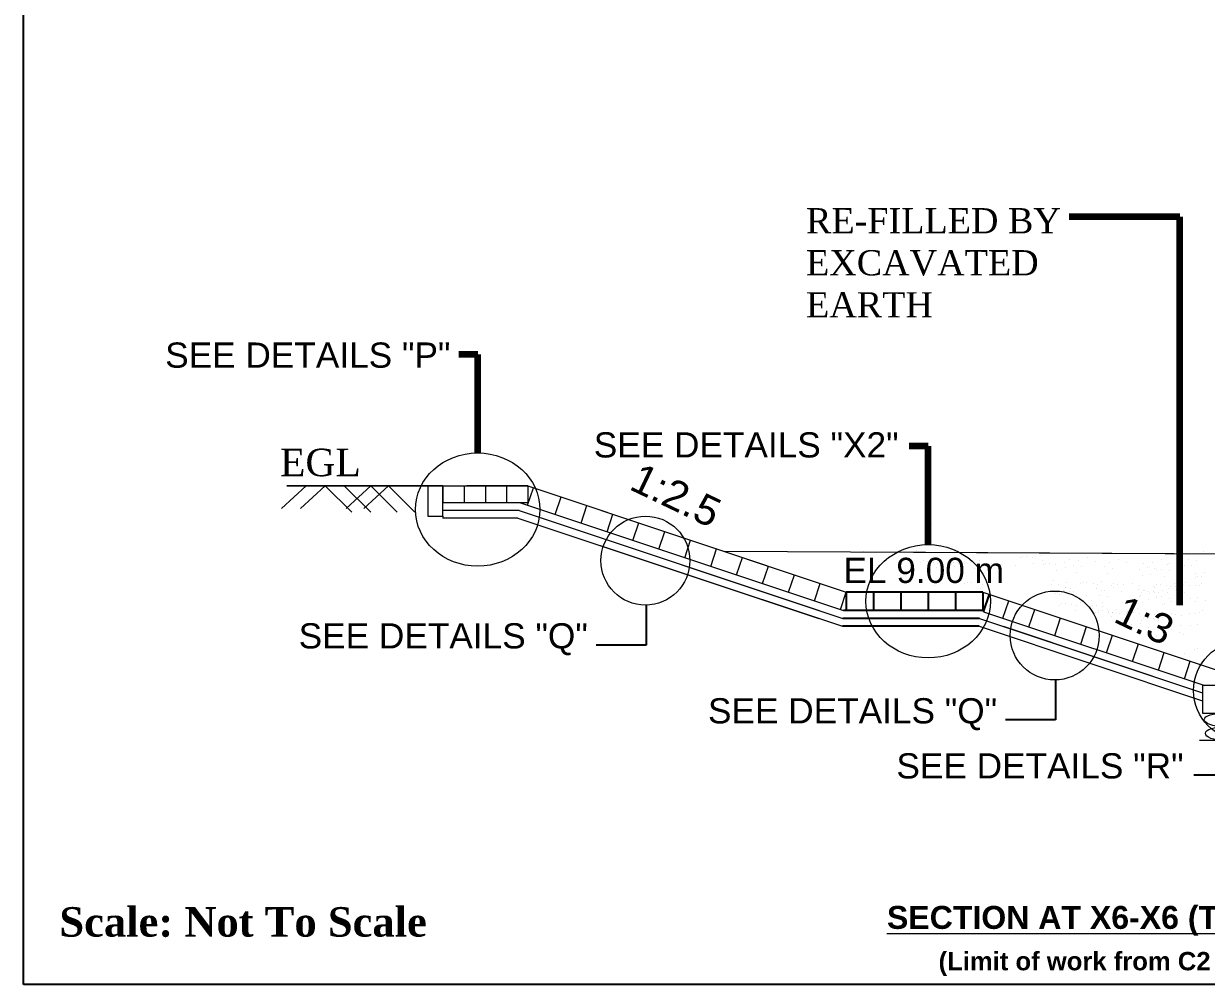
# Model space of a CAD drawing. Header units: inches. Extents: x -8940 to 26362, y -28010 to 990.
# Drawn here: x 4148.8 to 4199.8, y -23376 to -23334.5 of the extents above; entities that cross this region are included whole.
import ezdxf

# ---------------------------------------------------------------- set-up
doc = ezdxf.new("R2010")
doc.units = ezdxf.units.IN
doc.header["$MEASUREMENT"] = 0
doc.layers.add('LINE', color=7, linetype='Continuous')
doc.styles.add('Arial B heading -200', font='arialbd.ttf', dxfattribs={"height": 0.6})
doc.styles.add('Arial-200', font='arial.ttf')
doc.styles.get("Standard").update_dxf_attribs({"font": 'arial.ttf'})
doc.dimstyles.get("Standard").update_dxf_attribs({"dimtxt": 0.18, "dimasz": 0.18, "dimexe": 0.18, "dimexo": 0.0625, "dimgap": 0.09, "dimtad": 0, "dimtih": 1, "dimtoh": 1, "dimdec": 4, "dimzin": 0, "dimdsep": 46, "dimtxsty": 'Standard', "dimcen": 0.09, "dimadec": 0, "dimazin": 0, "dimtfac": 1, "dimtdec": 4, "dimtofl": 0, "dimtmove": 0, "dimatfit": 3, "dimfxl": 1, "dimtolj": 1, "dimtzin": 0, "dimarcsym": 0})

msp = doc.modelspace()

# ---------------------------------------------------------------- linework, layer by layer
at = {"color": 0, "linetype": 'Continuous', "lineweight": 20, "ltscale": 0.5}
for p, q in [((4160.137991, -23354.471437), (4170.540054, -23354.471437)), ((4162.612477, -23354.471437), (4170.540054, -23354.471437)), ((4170.527288, -23355.308529), (4170.77982, -23354.551409)), ((4170.527288, -23355.308529), (4170.77982, -23354.551409)), ((4171.722308, -23355.70712), (4171.97484, -23354.950001)), ((4171.722308, -23355.70712), (4171.97484, -23354.950001)), ((4172.841684, -23356.08048), (4173.094216, -23355.323361)), ((4172.841684, -23356.08048), (4173.094216, -23355.323361)), ((4173.96106, -23356.45384), (4174.213592, -23355.696721)), ((4173.96106, -23356.45384), (4174.213592, -23355.696721)), ((4166.873077, -23355.784628), (4166.873077, -23355.862129)), ((4166.873077, -23355.784628), (4166.873077, -23355.862129)), ((4175.080435, -23356.827201), (4175.332967, -23356.070082)), ((4175.080435, -23356.827201), (4175.332967, -23356.070082)), ((4176.199811, -23357.200561), (4176.452343, -23356.443442)), ((4176.199811, -23357.200561), (4176.452343, -23356.443442)), ((4177.319187, -23357.573921), (4177.571719, -23356.816802)), ((4177.319187, -23357.573921), (4177.571719, -23356.816802)), ((4178.438562, -23357.947282), (4178.691095, -23357.190163)), ((4178.438562, -23357.947282), (4178.691095, -23357.190163)), ((4179.557938, -23358.320642), (4179.81047, -23357.563523)), ((4179.557938, -23358.320642), (4179.81047, -23357.563523)), ((4180.677314, -23358.694002), (4180.929846, -23357.936883)), ((4180.677314, -23358.694002), (4180.929846, -23357.936883)), ((4181.79669, -23359.067363), (4182.049222, -23358.310244)), ((4181.79669, -23359.067363), (4182.049222, -23358.310244)), ((4182.916065, -23359.440723), (4183.168598, -23358.683604)), ((4182.916065, -23359.440723), (4183.168598, -23358.683604)), ((4184.035441, -23359.814083), (4184.287973, -23359.056964)), ((4184.035441, -23359.814083), (4184.287973, -23359.056964)), ((4191.054817, -23360.187444), (4191.307349, -23359.430325)), ((4191.054817, -23360.187444), (4191.307349, -23359.430325)), ((4192.174193, -23360.560804), (4192.426725, -23359.803685)), ((4192.174193, -23360.560804), (4192.426725, -23359.803685)), ((4193.293568, -23360.934164), (4193.546101, -23360.177045)), ((4193.293568, -23360.934164), (4193.546101, -23360.177045)), ((4194.412944, -23361.307525), (4194.665476, -23360.550405)), ((4194.412944, -23361.307525), (4194.665476, -23360.550405)), ((4195.53232, -23361.680885), (4195.784852, -23360.923766)), ((4195.53232, -23361.680885), (4195.784852, -23360.923766)), ((4196.651696, -23362.054245), (4196.904228, -23361.297126)), ((4196.651696, -23362.054245), (4196.904228, -23361.297126)), ((4197.771071, -23362.427606), (4198.023604, -23361.670486)), ((4197.771071, -23362.427606), (4198.023604, -23361.670486)), ((4198.890447, -23362.800966), (4199.142979, -23362.043847)), ((4198.890447, -23362.800966), (4199.142979, -23362.043847))]:
    msp.add_line(p, q, dxfattribs=at)
at = {"color": 0, "linetype": 'Continuous', "lineweight": -3, "ltscale": 0.5}
for p, q in [((4190.187973, -23359.056964), (4184.287973, -23359.056964)), ((4184.287973, -23359.056964), (4184.287973, -23359.856964)), ((4185.467973, -23359.056964), (4185.467973, -23359.856964)), ((4186.647973, -23359.056964), (4186.647973, -23359.856964)), ((4187.827973, -23359.056964), (4187.827973, -23359.856964)), ((4189.007973, -23359.056964), (4189.007973, -23359.856964)), ((4190.187973, -23359.056964), (4190.187973, -23359.856964)), ((4190.219136, -23359.90808), (4190.471479, -23359.151526)), ((4190.047664, -23360.196964), (4184.147664, -23360.196964)), ((4190.187973, -23359.856964), (4184.165886, -23359.856964)), ((4190.029441, -23360.536964), (4184.129441, -23360.536964))]:
    msp.add_line(p, q, dxfattribs=at)
at = {"linetype": 'ByBlock', "lineweight": 20, "ltscale": 0.5}
msp.add_line((4199.542314, -23365.456769), (4203.590119, -23365.456769), dxfattribs=at)
msp.add_lwpolyline([(4199.668355, -23364.283164), (4200.856355, -23364.283164), (4200.856355, -23363.095164), (4199.668355, -23363.095164)], close=True, dxfattribs=at)
msp.add_lwpolyline([(4199.668355, -23364.283164), (4200.856355, -23364.283164), (4200.856355, -23363.095164), (4199.668355, -23363.095164)], close=True, dxfattribs=at)
at = {"layer": 'LINE', "color": 7, "lineweight": 20, "ltscale": 0.5}
for p, q in [((4159.90949, -23355.457314), (4160.967189, -23354.471437)), ((4159.90949, -23355.457314), (4160.967189, -23354.471437)), ((4166.836522, -23354.471437), (4160.137991, -23354.471437)), ((4160.137991, -23354.471437), (4169.867164, -23354.471437)), ((4160.732134, -23355.457314), (4161.789833, -23354.471437)), ((4160.732134, -23355.457314), (4161.789833, -23354.471437)), ((4161.789833, -23354.471437), (4162.93569, -23355.604049)), ((4161.789833, -23354.471437), (4162.93569, -23355.604049)), ((4162.612477, -23354.471437), (4163.758334, -23355.604049)), ((4166.836522, -23354.471437), (4162.612477, -23354.471437)), ((4162.612477, -23354.471437), (4163.758334, -23355.604049)), ((4162.612477, -23354.471437), (4169.867164, -23354.471437)), ((4162.700017, -23355.457314), (4163.757716, -23354.471437)), ((4163.463921, -23355.457314), (4164.52162, -23354.471437)), ((4163.463921, -23355.457314), (4164.52162, -23354.471437)), ((4163.757716, -23354.471437), (4164.903573, -23355.604049)), ((4163.757716, -23354.471437), (4164.903573, -23355.604049)), ((4164.52162, -23354.471437), (4165.667477, -23355.604049)), ((4166.873077, -23354.471437), (4166.873077, -23355.205533)), ((4166.873077, -23354.471437), (4166.873077, -23355.205533)), ((4167.789821, -23354.471437), (4167.789821, -23355.205533)), ((4167.789821, -23354.471437), (4167.789821, -23355.205533)), ((4170.540054, -23354.471437), (4167.913672, -23354.471437)), ((4170.540054, -23354.471437), (4167.913672, -23354.471437)), ((4168.706566, -23354.471437), (4168.706566, -23355.205533)), ((4168.706566, -23354.471437), (4168.706566, -23355.205533)), ((4168.706566, -23354.471437), (4168.706566, -23355.205533)), ((4168.706566, -23354.471437), (4168.706566, -23355.205533)), ((4169.62331, -23354.471437), (4169.62331, -23355.205533)), ((4169.62331, -23354.471437), (4169.62331, -23355.205533)), ((4170.540054, -23354.471437), (4170.540054, -23355.205533)), ((4170.540054, -23354.471437), (4183.168598, -23358.683604)), ((4170.540054, -23354.471437), (4170.540054, -23355.205533)), ((4170.540054, -23354.471437), (4184.287973, -23359.056964)), ((4170.540054, -23355.205533), (4166.873077, -23355.205533)), ((4170.540054, -23355.205533), (4166.873077, -23355.205533)), ((4170.22038, -23355.205533), (4184.165886, -23359.856964)), ((4170.22038, -23355.205533), (4184.165886, -23359.856964)), ((4170.167073, -23355.533831), (4166.873077, -23355.533831)), ((4170.167073, -23355.533831), (4166.873077, -23355.533831)), ((4170.167073, -23355.533831), (4183.128306, -23359.856964)), ((4170.167073, -23355.533831), (4184.147664, -23360.196964)), ((4170.113766, -23355.862129), (4166.873077, -23355.862129)), ((4170.113766, -23355.862129), (4166.873077, -23355.862129)), ((4170.113766, -23355.862129), (4183.110083, -23360.196964)), ((4170.113766, -23355.862129), (4184.129441, -23360.536964)), ((4187.344699, -23357.279456), (4187.344699, -23357.279456)), ((4187.344699, -23357.279456), (4187.344699, -23357.279456)), ((4187.495784, -23357.785223), (4187.495784, -23357.785223)), ((4187.495784, -23357.785223), (4187.495784, -23357.785223)), ((4187.605306, -23357.713787), (4187.605306, -23357.713787)), ((4187.605306, -23357.713787), (4187.605306, -23357.713787)), ((4187.785881, -23357.72091), (4187.785881, -23357.72091)), ((4187.785881, -23357.72091), (4187.785881, -23357.72091)), ((4188.048392, -23357.761591), (4188.048392, -23357.761591)), ((4188.048392, -23357.761591), (4188.048392, -23357.761591)), ((4188.406822, -23357.678792), (4188.406822, -23357.678792)), ((4188.406822, -23357.678792), (4188.406822, -23357.678792)), ((4188.68051, -23357.350959), (4188.68051, -23357.350959)), ((4188.68051, -23357.350959), (4188.68051, -23357.350959)), ((4188.941117, -23357.785291), (4188.941117, -23357.785291)), ((4188.941117, -23357.785291), (4188.941117, -23357.785291)), ((4188.972754, -23357.316695), (4188.972754, -23357.316695)), ((4188.972754, -23357.316695), (4188.972754, -23357.316695)), ((4189.233361, -23357.751027), (4189.233361, -23357.751027)), ((4189.233361, -23357.751027), (4189.233361, -23357.751027)), ((4189.413936, -23357.758149), (4189.413936, -23357.758149)), ((4189.413936, -23357.758149), (4189.413936, -23357.758149)), ((4190.034877, -23357.716032), (4190.034877, -23357.716032)), ((4190.034877, -23357.716032), (4190.034877, -23357.716032)), ((4190.308565, -23357.388198), (4190.308565, -23357.388198)), ((4190.308565, -23357.388198), (4190.308565, -23357.388198)), ((4191.796713, -23357.586562), (4191.796713, -23357.586562)), ((4191.796713, -23357.586562), (4191.796713, -23357.586562)), ((4191.906235, -23357.515127), (4191.906235, -23357.515127)), ((4191.906235, -23357.515127), (4191.906235, -23357.515127)), ((4192.086811, -23357.522249), (4192.086811, -23357.522249)), ((4192.086811, -23357.522249), (4192.086811, -23357.522249)), ((4192.349322, -23357.562931), (4192.349322, -23357.562931)), ((4192.349322, -23357.562931), (4192.349322, -23357.562931)), ((4192.707752, -23357.480132), (4192.707752, -23357.480132)), ((4192.707752, -23357.480132), (4192.707752, -23357.480132)), ((4192.773579, -23357.709885), (4192.773579, -23357.709885)), ((4192.773579, -23357.709885), (4192.773579, -23357.709885)), ((4192.948411, -23357.352949), (4192.948411, -23357.352949)), ((4192.948411, -23357.352949), (4192.948411, -23357.352949)), ((4193.701923, -23357.778107), (4193.701923, -23357.778107)), ((4193.701923, -23357.778107), (4193.701923, -23357.778107)), ((4193.942582, -23357.650925), (4193.942582, -23357.650925)), ((4193.942582, -23357.650925), (4193.942582, -23357.650925)), ((4194.335791, -23357.695589), (4194.335791, -23357.695589)), ((4194.335791, -23357.695589), (4194.335791, -23357.695589)), ((4194.728504, -23357.56442), (4194.728504, -23357.56442)), ((4194.728504, -23357.56442), (4194.728504, -23357.56442)), ((4195.071659, -23357.723244), (4195.071659, -23357.723244)), ((4195.071659, -23357.723244), (4195.071659, -23357.723244)), ((4195.671602, -23357.767092), (4195.671602, -23357.767092)), ((4195.671602, -23357.767092), (4195.671602, -23357.767092)), ((4196.064315, -23357.635924), (4196.064315, -23357.635924)), ((4196.064315, -23357.635924), (4196.064315, -23357.635924)), ((4197.898482, -23357.671675), (4197.898482, -23357.671675)), ((4197.898482, -23357.671675), (4197.898482, -23357.671675)), ((4199.077841, -23357.630958), (4199.077841, -23357.630958)), ((4199.077841, -23357.630958), (4199.077841, -23357.630958)), ((4199.304185, -23357.429076), (4199.304185, -23357.429076)), ((4199.304185, -23357.429076), (4199.304185, -23357.429076)), ((4199.400241, -23357.684518), (4199.400241, -23357.684518)), ((4199.400241, -23357.684518), (4199.400241, -23357.684518)), ((4199.696897, -23357.297908), (4199.696897, -23357.297908)), ((4199.696897, -23357.297908), (4199.696897, -23357.297908)), ((4188.184877, -23357.99688), (4188.184877, -23357.99688)), ((4188.184877, -23357.99688), (4188.184877, -23357.99688)), ((4188.240532, -23357.815879), (4188.240532, -23357.815879)), ((4188.240532, -23357.815879), (4188.240532, -23357.815879)), ((4188.831595, -23357.856726), (4188.831595, -23357.856726)), ((4188.831595, -23357.856726), (4188.831595, -23357.856726)), ((4188.953672, -23357.944297), (4188.953672, -23357.944297)), ((4188.953672, -23357.944297), (4188.953672, -23357.944297)), ((4189.121692, -23357.792413), (4189.121692, -23357.792413)), ((4189.121692, -23357.792413), (4189.121692, -23357.792413)), ((4189.123839, -23357.822462), (4189.123839, -23357.822462)), ((4189.123839, -23357.822462), (4189.123839, -23357.822462)), ((4189.258675, -23358.198554), (4189.258675, -23358.198554)), ((4189.258675, -23358.198554), (4189.258675, -23358.198554)), ((4189.384203, -23357.833094), (4189.384203, -23357.833094)), ((4189.384203, -23357.833094), (4189.384203, -23357.833094)), ((4189.676447, -23357.79883), (4189.676447, -23357.79883)), ((4189.676447, -23357.79883), (4189.676447, -23357.79883)), ((4189.812932, -23358.034119), (4189.812932, -23358.034119)), ((4189.812932, -23358.034119), (4189.812932, -23358.034119)), ((4189.868587, -23357.853118), (4189.868587, -23357.853118)), ((4189.868587, -23357.853118), (4189.868587, -23357.853118)), ((4190.45965, -23357.893965), (4190.45965, -23357.893965)), ((4190.45965, -23357.893965), (4190.45965, -23357.893965)), ((4190.569172, -23357.82253), (4190.569172, -23357.82253)), ((4190.569172, -23357.82253), (4190.569172, -23357.82253)), ((4190.581727, -23357.981537), (4190.581727, -23357.981537)), ((4190.581727, -23357.981537), (4190.581727, -23357.981537)), ((4190.749747, -23357.829652), (4190.749747, -23357.829652)), ((4190.749747, -23357.829652), (4190.749747, -23357.829652)), ((4191.012258, -23357.870334), (4191.012258, -23357.870334)), ((4191.012258, -23357.870334), (4191.012258, -23357.870334)), ((4191.598109, -23357.904894), (4191.598109, -23357.904894)), ((4191.598109, -23357.904894), (4191.598109, -23357.904894)), ((4192.380867, -23357.841054), (4192.380867, -23357.841054)), ((4192.380867, -23357.841054), (4192.380867, -23357.841054)), ((4192.790885, -23357.884538), (4192.790885, -23357.884538)), ((4192.790885, -23357.884538), (4192.790885, -23357.884538)), ((4192.900407, -23357.813102), (4192.900407, -23357.813102)), ((4192.900407, -23357.813102), (4192.900407, -23357.813102)), ((4193.080982, -23357.820225), (4193.080982, -23357.820225)), ((4193.080982, -23357.820225), (4193.080982, -23357.820225)), ((4193.343493, -23357.860906), (4193.343493, -23357.860906)), ((4193.343493, -23357.860906), (4193.343493, -23357.860906)), ((4193.375038, -23358.139029), (4193.375038, -23358.139029)), ((4193.375038, -23358.139029), (4193.375038, -23358.139029)), ((4193.76775, -23358.007861), (4193.76775, -23358.007861)), ((4193.76775, -23358.007861), (4193.76775, -23358.007861)), ((4194.109447, -23357.89747), (4194.109447, -23357.89747)), ((4194.109447, -23357.89747), (4194.109447, -23357.89747)), ((4194.241916, -23358.198554), (4194.241916, -23358.198554)), ((4194.241916, -23358.198554), (4194.241916, -23358.198554)), ((4194.431848, -23357.95103), (4194.431848, -23357.95103)), ((4194.431848, -23357.95103), (4194.431848, -23357.95103)), ((4195.445258, -23357.968974), (4195.445258, -23357.968974)), ((4195.445258, -23357.968974), (4195.445258, -23357.968974)), ((4195.577726, -23358.270058), (4195.577726, -23358.270058)), ((4195.577726, -23358.270058), (4195.577726, -23358.270058)), ((4195.767659, -23358.022533), (4195.767659, -23358.022533)), ((4195.767659, -23358.022533), (4195.767659, -23358.022533)), ((4196.40747, -23357.794748), (4196.40747, -23357.794748)), ((4196.40747, -23357.794748), (4196.40747, -23357.794748)), ((4196.970737, -23358.073077), (4196.970737, -23358.073077)), ((4196.970737, -23358.073077), (4196.970737, -23358.073077)), ((4197.146633, -23357.818361), (4197.146633, -23357.818361)), ((4197.146633, -23357.818361), (4197.146633, -23357.818361)), ((4197.279425, -23358.004725), (4197.279425, -23358.004725)), ((4197.279425, -23358.004725), (4197.279425, -23358.004725)), ((4197.363449, -23357.941908), (4197.363449, -23357.941908)), ((4197.363449, -23357.941908), (4197.363449, -23357.941908)), ((4197.505769, -23357.802843), (4197.505769, -23357.802843)), ((4197.505769, -23357.802843), (4197.505769, -23357.802843)), ((4197.601826, -23358.058285), (4197.601826, -23358.058285)), ((4197.601826, -23358.058285), (4197.601826, -23358.058285)), ((4197.706605, -23358.100732), (4197.706605, -23358.100732)), ((4197.706605, -23358.100732), (4197.706605, -23358.100732)), ((4197.919863, -23358.07995), (4197.919863, -23358.07995)), ((4197.919863, -23358.07995), (4197.919863, -23358.07995)), ((4198.146207, -23357.878068), (4198.146207, -23357.878068)), ((4198.146207, -23357.878068), (4198.146207, -23357.878068)), ((4198.241637, -23357.830499), (4198.241637, -23357.830499)), ((4198.241637, -23357.830499), (4198.241637, -23357.830499)), ((4198.242263, -23358.133509), (4198.242263, -23358.133509)), ((4198.242263, -23358.133509), (4198.242263, -23358.133509)), ((4198.882075, -23357.905724), (4198.882075, -23357.905724)), ((4198.882075, -23357.905724), (4198.882075, -23357.905724)), ((4199.210309, -23357.932042), (4199.210309, -23357.932042)), ((4199.210309, -23357.932042), (4199.210309, -23357.932042)), ((4199.388669, -23358.264974), (4199.388669, -23358.264974)), ((4199.388669, -23358.264974), (4199.388669, -23358.264974)), ((4199.78121, -23358.227813), (4199.78121, -23358.227813)), ((4199.78121, -23358.227813), (4199.78121, -23358.227813)), ((4189.40976, -23358.704322), (4189.40976, -23358.704322)), ((4189.40976, -23358.704322), (4189.40976, -23358.704322)), ((4189.519282, -23358.632886), (4189.519282, -23358.632886)), ((4189.519282, -23358.632886), (4189.519282, -23358.632886)), ((4189.699858, -23358.640008), (4189.699858, -23358.640008)), ((4189.699858, -23358.640008), (4189.699858, -23358.640008)), ((4189.962369, -23358.68069), (4189.962369, -23358.68069)), ((4189.962369, -23358.68069), (4189.962369, -23358.68069)), ((4190.154508, -23358.734978), (4190.154508, -23358.734978)), ((4190.154508, -23358.734978), (4190.154508, -23358.734978)), ((4190.320799, -23358.597891), (4190.320799, -23358.597891)), ((4190.320799, -23358.597891), (4190.320799, -23358.597891)), ((4193.173086, -23358.711512), (4193.173086, -23358.711512)), ((4193.173086, -23358.711512), (4193.173086, -23358.711512)), ((4193.241563, -23358.568104), (4193.241563, -23358.568104)), ((4193.241563, -23358.568104), (4193.241563, -23358.568104)), ((4193.435597, -23358.752193), (4193.435597, -23358.752193)), ((4193.435597, -23358.752193), (4193.435597, -23358.752193)), ((4193.801938, -23358.663474), (4193.801938, -23358.663474)), ((4193.801938, -23358.663474), (4193.801938, -23358.663474)), ((4194.393001, -23358.704322), (4194.393001, -23358.704322)), ((4194.393001, -23358.704322), (4194.393001, -23358.704322)), ((4194.502523, -23358.632886), (4194.502523, -23358.632886)), ((4194.502523, -23358.632886), (4194.502523, -23358.632886)), ((4194.683098, -23358.640008), (4194.683098, -23358.640008)), ((4194.683098, -23358.640008), (4194.683098, -23358.640008)), ((4194.945609, -23358.68069), (4194.945609, -23358.68069)), ((4194.945609, -23358.68069), (4194.945609, -23358.68069)), ((4195.137749, -23358.734978), (4195.137749, -23358.734978)), ((4195.137749, -23358.734978), (4195.137749, -23358.734978)), ((4195.304039, -23358.597891), (4195.304039, -23358.597891)), ((4195.304039, -23358.597891), (4195.304039, -23358.597891)), ((4195.728812, -23358.775825), (4195.728812, -23358.775825)), ((4195.728812, -23358.775825), (4195.728812, -23358.775825)), ((4195.838334, -23358.704389), (4195.838334, -23358.704389)), ((4195.838334, -23358.704389), (4195.838334, -23358.704389)), ((4196.018909, -23358.711512), (4196.018909, -23358.711512)), ((4196.018909, -23358.711512), (4196.018909, -23358.711512)), ((4196.28142, -23358.752193), (4196.28142, -23358.752193)), ((4196.28142, -23358.752193), (4196.28142, -23358.752193)), ((4196.63985, -23358.669395), (4196.63985, -23358.669395)), ((4196.63985, -23358.669395), (4196.63985, -23358.669395)), ((4196.971916, -23358.770729), (4196.971916, -23358.770729)), ((4196.971916, -23358.770729), (4196.971916, -23358.770729)), ((4197.066793, -23358.328518), (4197.066793, -23358.328518)), ((4197.066793, -23358.328518), (4197.066793, -23358.328518)), ((4197.411893, -23358.305809), (4197.411893, -23358.305809)), ((4197.411893, -23358.305809), (4197.411893, -23358.305809)), ((4197.672501, -23358.740141), (4197.672501, -23358.740141)), ((4197.672501, -23358.740141), (4197.672501, -23358.740141)), ((4197.853076, -23358.747263), (4197.853076, -23358.747263)), ((4197.853076, -23358.747263), (4197.853076, -23358.747263)), ((4198.052331, -23358.381034), (4198.052331, -23358.381034)), ((4198.052331, -23358.381034), (4198.052331, -23358.381034)), ((4198.115587, -23358.787945), (4198.115587, -23358.787945)), ((4198.115587, -23358.787945), (4198.115587, -23358.787945)), ((4198.474017, -23358.705146), (4198.474017, -23358.705146)), ((4198.474017, -23358.705146), (4198.474017, -23358.705146)), ((4198.714676, -23358.577963), (4198.714676, -23358.577963)), ((4198.714676, -23358.577963), (4198.714676, -23358.577963)), ((4198.770331, -23358.396962), (4198.770331, -23358.396962)), ((4198.770331, -23358.396962), (4198.770331, -23358.396962)), ((4198.827143, -23358.340174), (4198.827143, -23358.340174)), ((4198.827143, -23358.340174), (4198.827143, -23358.340174)), ((4198.945973, -23358.632594), (4198.945973, -23358.632594)), ((4198.945973, -23358.632594), (4198.945973, -23358.632594)), ((4199.114455, -23358.78037), (4199.114455, -23358.78037)), ((4199.114455, -23358.78037), (4199.114455, -23358.78037)), ((4199.361394, -23358.437809), (4199.361394, -23358.437809)), ((4199.361394, -23358.437809), (4199.361394, -23358.437809)), ((4199.377089, -23358.775432), (4199.377089, -23358.775432)), ((4199.377089, -23358.775432), (4199.377089, -23358.775432)), ((4199.470916, -23358.366374), (4199.470916, -23358.366374)), ((4199.470916, -23358.366374), (4199.470916, -23358.366374)), ((4199.525518, -23358.768952), (4199.525518, -23358.768952)), ((4199.525518, -23358.768952), (4199.525518, -23358.768952)), ((4199.651491, -23358.373496), (4199.651491, -23358.373496)), ((4199.651491, -23358.373496), (4199.651491, -23358.373496)), ((4199.651611, -23358.673662), (4199.651611, -23358.673662)), ((4199.651611, -23358.673662), (4199.651611, -23358.673662)), ((4190.098853, -23358.915979), (4190.098853, -23358.915979)), ((4190.098853, -23358.915979), (4190.098853, -23358.915979)), ((4190.187973, -23359.056964), (4200.262355, -23362.417207)), ((4190.187973, -23359.056964), (4200.262355, -23362.417207)), ((4193.334763, -23359.11752), (4193.334763, -23359.11752)), ((4193.334763, -23359.11752), (4193.334763, -23359.11752)), ((4193.356413, -23359.012982), (4193.356413, -23359.012982)), ((4193.356413, -23359.012982), (4193.356413, -23359.012982)), ((4193.392648, -23359.073871), (4193.392648, -23359.073871)), ((4193.392648, -23359.073871), (4193.392648, -23359.073871)), ((4193.50217, -23359.002436), (4193.50217, -23359.002436)), ((4193.50217, -23359.002436), (4193.50217, -23359.002436)), ((4193.514725, -23359.161443), (4193.514725, -23359.161443)), ((4193.514725, -23359.161443), (4193.514725, -23359.161443)), ((4193.682745, -23359.009558), (4193.682745, -23359.009558)), ((4193.682745, -23359.009558), (4193.682745, -23359.009558)), ((4193.746283, -23358.844475), (4193.746283, -23358.844475)), ((4193.746283, -23358.844475), (4193.746283, -23358.844475)), ((4193.749126, -23358.881814), (4193.749126, -23358.881814)), ((4193.749126, -23358.881814), (4193.749126, -23358.881814)), ((4193.945256, -23359.05024), (4193.945256, -23359.05024)), ((4193.945256, -23359.05024), (4193.945256, -23359.05024)), ((4193.97758, -23358.899106), (4193.97758, -23358.899106)), ((4193.97758, -23358.899106), (4193.97758, -23358.899106)), ((4194.092281, -23359.040638), (4194.092281, -23359.040638)), ((4194.092281, -23359.040638), (4194.092281, -23359.040638)), ((4194.670574, -23359.189023), (4194.670574, -23359.189023)), ((4194.670574, -23359.189023), (4194.670574, -23359.189023)), ((4195.082094, -23358.915979), (4195.082094, -23358.915979)), ((4195.082094, -23358.915979), (4195.082094, -23358.915979)), ((4195.231832, -23359.196446), (4195.231832, -23359.196446)), ((4195.231832, -23359.196446), (4195.231832, -23359.196446)), ((4195.31339, -23358.970609), (4195.31339, -23358.970609)), ((4195.31339, -23358.970609), (4195.31339, -23358.970609)), ((4195.458176, -23358.994564), (4195.458176, -23358.994564)), ((4195.458176, -23358.994564), (4195.458176, -23358.994564)), ((4195.554232, -23359.250006), (4195.554232, -23359.250006)), ((4195.554232, -23359.250006), (4195.554232, -23359.250006)), ((4195.850888, -23358.863396), (4195.850888, -23358.863396)), ((4195.850888, -23358.863396), (4195.850888, -23358.863396)), ((4196.194044, -23359.02222), (4196.194044, -23359.02222)), ((4196.194044, -23359.02222), (4196.194044, -23359.02222)), ((4196.916261, -23358.95173), (4196.916261, -23358.95173)), ((4196.916261, -23358.95173), (4196.916261, -23358.95173)), ((4196.971662, -23359.261077), (4196.971662, -23359.261077)), ((4196.971662, -23359.261077), (4196.971662, -23359.261077)), ((4196.989682, -23359.22355), (4196.989682, -23359.22355)), ((4196.989682, -23359.22355), (4196.989682, -23359.22355)), ((4197.027946, -23359.08181), (4197.027946, -23359.08181)), ((4197.027946, -23359.08181), (4197.027946, -23359.08181)), ((4197.137468, -23359.010374), (4197.137468, -23359.010374)), ((4197.137468, -23359.010374), (4197.137468, -23359.010374)), ((4197.147557, -23359.006361), (4197.147557, -23359.006361)), ((4197.147557, -23359.006361), (4197.147557, -23359.006361)), ((4197.318043, -23359.017497), (4197.318043, -23359.017497)), ((4197.318043, -23359.017497), (4197.318043, -23359.017497)), ((4197.364374, -23359.129908), (4197.364374, -23359.129908)), ((4197.364374, -23359.129908), (4197.364374, -23359.129908)), ((4197.556699, -23359.026955), (4197.556699, -23359.026955)), ((4197.556699, -23359.026955), (4197.556699, -23359.026955)), ((4197.562979, -23358.811576), (4197.562979, -23358.811576)), ((4197.562979, -23358.811576), (4197.562979, -23358.811576)), ((4197.580555, -23359.058178), (4197.580555, -23359.058178)), ((4197.580555, -23359.058178), (4197.580555, -23359.058178)), ((4197.612354, -23358.845954), (4197.612354, -23358.845954)), ((4197.612354, -23358.845954), (4197.612354, -23358.845954)), ((4197.707529, -23359.288732), (4197.707529, -23359.288732)), ((4197.707529, -23359.288732), (4197.707529, -23359.288732)), ((4197.787995, -23359.081585), (4197.787995, -23359.081585)), ((4197.787995, -23359.081585), (4197.787995, -23359.081585)), ((4197.920788, -23359.26795), (4197.920788, -23359.26795)), ((4197.920788, -23359.26795), (4197.920788, -23359.26795)), ((4197.938985, -23358.975379), (4197.938985, -23358.975379)), ((4197.938985, -23358.975379), (4197.938985, -23358.975379)), ((4198.147132, -23359.066068), (4198.147132, -23359.066068)), ((4198.147132, -23359.066068), (4198.147132, -23359.066068)), ((4198.203416, -23358.886801), (4198.203416, -23358.886801)), ((4198.203416, -23358.886801), (4198.203416, -23358.886801)), ((4198.312938, -23358.815365), (4198.312938, -23358.815365)), ((4198.312938, -23358.815365), (4198.312938, -23358.815365)), ((4198.493514, -23358.822488), (4198.493514, -23358.822488)), ((4198.493514, -23358.822488), (4198.493514, -23358.822488)), ((4198.539844, -23358.934899), (4198.539844, -23358.934899)), ((4198.539844, -23358.934899), (4198.539844, -23358.934899)), ((4198.701093, -23359.297619), (4198.701093, -23359.297619)), ((4198.701093, -23359.297619), (4198.701093, -23359.297619)), ((4198.756025, -23358.863169), (4198.756025, -23358.863169)), ((4198.756025, -23358.863169), (4198.756025, -23358.863169)), ((4198.883, -23359.093724), (4198.883, -23359.093724)), ((4198.883, -23359.093724), (4198.883, -23359.093724)), ((4199.445878, -23359.273707), (4199.445878, -23359.273707)), ((4199.445878, -23359.273707), (4199.445878, -23359.273707)), ((4193.485848, -23359.623287), (4193.485848, -23359.623287)), ((4193.485848, -23359.623287), (4193.485848, -23359.623287)), ((4193.59537, -23359.551852), (4193.59537, -23359.551852)), ((4193.59537, -23359.551852), (4193.59537, -23359.551852)), ((4193.775945, -23359.558974), (4193.775945, -23359.558974)), ((4193.775945, -23359.558974), (4193.775945, -23359.558974)), ((4194.038456, -23359.599655), (4194.038456, -23359.599655)), ((4194.038456, -23359.599655), (4194.038456, -23359.599655)), ((4194.230596, -23359.653943), (4194.230596, -23359.653943)), ((4194.230596, -23359.653943), (4194.230596, -23359.653943)), ((4194.396886, -23359.516857), (4194.396886, -23359.516857)), ((4194.396886, -23359.516857), (4194.396886, -23359.516857)), ((4194.821659, -23359.69479), (4194.821659, -23359.69479)), ((4194.821659, -23359.69479), (4194.821659, -23359.69479)), ((4194.900635, -23359.415566), (4194.900635, -23359.415566)), ((4194.900635, -23359.415566), (4194.900635, -23359.415566)), ((4194.931181, -23359.623355), (4194.931181, -23359.623355)), ((4194.931181, -23359.623355), (4194.931181, -23359.623355)), ((4194.943736, -23359.782362), (4194.943736, -23359.782362)), ((4194.943736, -23359.782362), (4194.943736, -23359.782362)), ((4195.111756, -23359.630477), (4195.111756, -23359.630477)), ((4195.111756, -23359.630477), (4195.111756, -23359.630477)), ((4195.3643, -23359.49753), (4195.3643, -23359.49753)), ((4195.3643, -23359.49753), (4195.3643, -23359.49753)), ((4195.374267, -23359.671159), (4195.374267, -23359.671159)), ((4195.374267, -23359.671159), (4195.374267, -23359.671159)), ((4195.583293, -23359.824357), (4195.583293, -23359.824357)), ((4195.583293, -23359.824357), (4195.583293, -23359.824357)), ((4195.962759, -23359.814903), (4195.962759, -23359.814903)), ((4195.962759, -23359.814903), (4195.962759, -23359.814903)), ((4196.236446, -23359.487069), (4196.236446, -23359.487069)), ((4196.236446, -23359.487069), (4196.236446, -23359.487069)), ((4196.745318, -23359.462958), (4196.745318, -23359.462958)), ((4196.745318, -23359.462958), (4196.745318, -23359.462958)), ((4196.877786, -23359.764043), (4196.877786, -23359.764043)), ((4196.877786, -23359.764043), (4196.877786, -23359.764043)), ((4197.067718, -23359.516518), (4197.067718, -23359.516518)), ((4197.067718, -23359.516518), (4197.067718, -23359.516518)), ((4197.332838, -23359.382374), (4197.332838, -23359.382374)), ((4197.332838, -23359.382374), (4197.332838, -23359.382374)), ((4197.931697, -23359.603896), (4197.931697, -23359.603896)), ((4197.931697, -23359.603896), (4197.931697, -23359.603896)), ((4198.053256, -23359.569034), (4198.053256, -23359.569034)), ((4198.053256, -23359.569034), (4198.053256, -23359.569034)), ((4198.243188, -23359.321509), (4198.243188, -23359.321509)), ((4198.243188, -23359.321509), (4198.243188, -23359.321509)), ((4198.32441, -23359.472728), (4198.32441, -23359.472728)), ((4198.32441, -23359.472728), (4198.32441, -23359.472728)), ((4198.667565, -23359.631552), (4198.667565, -23359.631552)), ((4198.667565, -23359.631552), (4198.667565, -23359.631552)), ((4198.828067, -23359.528174), (4198.828067, -23359.528174)), ((4198.828067, -23359.528174), (4198.828067, -23359.528174)), ((4199.155979, -23359.319583), (4199.155979, -23359.319583)), ((4199.155979, -23359.319583), (4199.155979, -23359.319583)), ((4199.389594, -23359.452974), (4199.389594, -23359.452974)), ((4199.389594, -23359.452974), (4199.389594, -23359.452974)), ((4199.782135, -23359.415813), (4199.782135, -23359.415813)), ((4199.782135, -23359.415813), (4199.782135, -23359.415813)), ((4190.047664, -23360.196964), (4199.668355, -23363.405882)), ((4190.219136, -23359.90808), (4199.77437, -23363.095164)), ((4190.219136, -23359.90808), (4199.77437, -23363.095164)), ((4194.174941, -23359.834944), (4194.174941, -23359.834944)), ((4194.174941, -23359.834944), (4194.174941, -23359.834944)), ((4195.05172, -23359.921333), (4195.05172, -23359.921333)), ((4195.05172, -23359.921333), (4195.05172, -23359.921333)), ((4195.161242, -23359.849898), (4195.161242, -23359.849898)), ((4195.161242, -23359.849898), (4195.161242, -23359.849898)), ((4195.19058, -23359.955525), (4195.19058, -23359.955525)), ((4195.19058, -23359.955525), (4195.19058, -23359.955525)), ((4195.341818, -23359.85702), (4195.341818, -23359.85702)), ((4195.341818, -23359.85702), (4195.341818, -23359.85702)), ((4195.604329, -23359.897702), (4195.604329, -23359.897702)), ((4195.604329, -23359.897702), (4195.604329, -23359.897702)), ((4195.624907, -23359.931862), (4195.624907, -23359.931862)), ((4195.624907, -23359.931862), (4195.624907, -23359.931862)), ((4195.740813, -23360.13299), (4195.740813, -23360.13299)), ((4195.740813, -23360.13299), (4195.740813, -23360.13299)), ((4195.796469, -23359.951989), (4195.796469, -23359.951989)), ((4195.796469, -23359.951989), (4195.796469, -23359.951989)), ((4195.805483, -23359.938984), (4195.805483, -23359.938984)), ((4195.805483, -23359.938984), (4195.805483, -23359.938984)), ((4196.067994, -23359.979666), (4196.067994, -23359.979666)), ((4196.067994, -23359.979666), (4196.067994, -23359.979666)), ((4196.387531, -23359.992837), (4196.387531, -23359.992837)), ((4196.387531, -23359.992837), (4196.387531, -23359.992837)), ((4196.426424, -23359.896867), (4196.426424, -23359.896867)), ((4196.426424, -23359.896867), (4196.426424, -23359.896867)), ((4196.437808, -23360.228962), (4196.437808, -23360.228962)), ((4196.437808, -23360.228962), (4196.437808, -23360.228962)), ((4196.497053, -23359.921401), (4196.497053, -23359.921401)), ((4196.497053, -23359.921401), (4196.497053, -23359.921401)), ((4196.509608, -23360.080408), (4196.509608, -23360.080408)), ((4196.509608, -23360.080408), (4196.509608, -23360.080408)), ((4196.677629, -23359.928524), (4196.677629, -23359.928524)), ((4196.677629, -23359.928524), (4196.677629, -23359.928524)), ((4196.94014, -23359.969205), (4196.94014, -23359.969205)), ((4196.94014, -23359.969205), (4196.94014, -23359.969205)), ((4197.028871, -23360.26981), (4197.028871, -23360.26981)), ((4197.028871, -23360.26981), (4197.028871, -23360.26981)), ((4197.138393, -23360.198374), (4197.138393, -23360.198374)), ((4197.138393, -23360.198374), (4197.138393, -23360.198374)), ((4197.318968, -23360.205497), (4197.318968, -23360.205497)), ((4197.318968, -23360.205497), (4197.318968, -23360.205497)), ((4197.557623, -23360.214955), (4197.557623, -23360.214955)), ((4197.557623, -23360.214955), (4197.557623, -23360.214955)), ((4197.581479, -23360.246178), (4197.581479, -23360.246178)), ((4197.581479, -23360.246178), (4197.581479, -23360.246178)), ((4197.613279, -23360.033954), (4197.613279, -23360.033954)), ((4197.613279, -23360.033954), (4197.613279, -23360.033954)), ((4197.78892, -23360.269585), (4197.78892, -23360.269585)), ((4197.78892, -23360.269585), (4197.78892, -23360.269585)), ((4197.939909, -23360.163379), (4197.939909, -23360.163379)), ((4197.939909, -23360.163379), (4197.939909, -23360.163379)), ((4198.204341, -23360.074801), (4198.204341, -23360.074801)), ((4198.204341, -23360.074801), (4198.204341, -23360.074801)), ((4198.313863, -23360.003365), (4198.313863, -23360.003365)), ((4198.313863, -23360.003365), (4198.313863, -23360.003365)), ((4198.494439, -23360.010488), (4198.494439, -23360.010488)), ((4198.494439, -23360.010488), (4198.494439, -23360.010488)), ((4198.75695, -23360.051169), (4198.75695, -23360.051169)), ((4198.75695, -23360.051169), (4198.75695, -23360.051169)), ((4199.11538, -23359.96837), (4199.11538, -23359.96837)), ((4199.11538, -23359.96837), (4199.11538, -23359.96837)), ((4199.378014, -23359.963432), (4199.378014, -23359.963432)), ((4199.378014, -23359.963432), (4199.378014, -23359.963432)), ((4199.526443, -23359.956952), (4199.526443, -23359.956952)), ((4199.526443, -23359.956952), (4199.526443, -23359.956952)), ((4199.652536, -23359.861662), (4199.652536, -23359.861662)), ((4199.652536, -23359.861662), (4199.652536, -23359.861662)), ((4190.029441, -23360.536964), (4199.668355, -23363.75196)), ((4190.029441, -23360.536964), (4199.668355, -23363.75196)), ((4191.067021, -23360.536964), (4199.668355, -23363.405882)), ((4194.518756, -23360.7272), (4194.518756, -23360.7272)), ((4194.518756, -23360.7272), (4194.518756, -23360.7272)), ((4196.382153, -23360.409964), (4196.382153, -23360.409964)), ((4196.382153, -23360.409964), (4196.382153, -23360.409964)), ((4196.597895, -23360.542718), (4196.597895, -23360.542718)), ((4196.597895, -23360.542718), (4196.597895, -23360.542718)), ((4196.61345, -23360.464594), (4196.61345, -23360.464594)), ((4196.61345, -23360.464594), (4196.61345, -23360.464594)), ((4196.990607, -23360.41155), (4196.990607, -23360.41155)), ((4196.990607, -23360.41155), (4196.990607, -23360.41155)), ((4197.333762, -23360.570374), (4197.333762, -23360.570374)), ((4197.333762, -23360.570374), (4197.333762, -23360.570374)), ((4197.932622, -23360.791896), (4197.932622, -23360.791896)), ((4197.932622, -23360.791896), (4197.932622, -23360.791896)), ((4198.325334, -23360.660728), (4198.325334, -23360.660728)), ((4198.325334, -23360.660728), (4198.325334, -23360.660728)), ((4198.66849, -23360.819552), (4198.66849, -23360.819552)), ((4198.66849, -23360.819552), (4198.66849, -23360.819552)), ((4198.702017, -23360.485619), (4198.702017, -23360.485619)), ((4198.702017, -23360.485619), (4198.702017, -23360.485619)), ((4199.156903, -23360.507583), (4199.156903, -23360.507583)), ((4199.156903, -23360.507583), (4199.156903, -23360.507583)), ((4199.446803, -23360.461707), (4199.446803, -23360.461707)), ((4199.446803, -23360.461707), (4199.446803, -23360.461707)), ((4197.706278, -23360.993778), (4197.706278, -23360.993778)), ((4197.706278, -23360.993778), (4197.706278, -23360.993778)), ((4198.028678, -23361.047338), (4198.028678, -23361.047338)), ((4198.028678, -23361.047338), (4198.028678, -23361.047338)), ((4198.860247, -23360.894193), (4198.860247, -23360.894193)), ((4198.860247, -23360.894193), (4198.860247, -23360.894193)), ((4198.90087, -23361.694199), (4198.90087, -23361.694199)), ((4198.90087, -23361.694199), (4198.90087, -23361.694199)), ((4199.332609, -23361.558417), (4199.332609, -23361.558417)), ((4199.332609, -23361.558417), (4199.332609, -23361.558417)), ((4199.475002, -23361.476871), (4199.475002, -23361.476871)), ((4199.475002, -23361.476871), (4199.475002, -23361.476871))]:
    msp.add_line(p, q, dxfattribs=at)
at = {"layer": 'LINE', "color": 7, "lineweight": 9, "ltscale": 0.5}
msp.add_line((4188.114893, -23358.779615), (4188.114893, -23358.779615), dxfattribs=at)
at = {"layer": 'LINE', "color": 7, "lineweight": -2, "ltscale": 0.5}
msp.add_lwpolyline([(4148.770886, -23375.991833), (4148.770886, -23241.27259), (4339.282946, -23241.27259), (4339.282946, -23375.991833), (4148.770886, -23375.991833)], close=True, dxfattribs=at)
at = {"layer": 'LINE', "color": 7, "lineweight": 20, "ltscale": 0.5}
msp.add_lwpolyline([(4166.216481, -23355.784628), (4166.873077, -23355.784628), (4166.873077, -23354.471437), (4166.216481, -23354.471437)], close=True, dxfattribs=at)
msp.add_lwpolyline([(4166.216481, -23355.784628), (4166.873077, -23355.784628), (4166.873077, -23354.471437), (4166.216481, -23354.471437)], close=True, dxfattribs=at)
for points in [[(4225.248975, -23357.550028), (4179.036644, -23357.305418)], [(4225.248975, -23357.550028), (4185.031784, -23357.337152)]]:
    msp.add_lwpolyline(points, dxfattribs=at)
for centre, radius in [((4175.619481, -23357.698524), 1.919673), ((4175.619481, -23357.698524), 1.919673), ((4193.293568, -23360.934164), 1.919673), ((4193.293568, -23360.934164), 1.919673), ((4201.429397, -23363.311282), 2.142748), ((4201.429397, -23363.311282), 2.142748)]:
    msp.add_circle(centre, radius, dxfattribs=at)
for centre, major_axis, ratio in [((4168.375336, -23355.495015), (2.686789, 0), 0.910167656), ((4168.375336, -23355.495015), (2.686789, 0), 0.910167656), ((4187.827973, -23359.456964), (2.686789, 0), 0.910167656), ((4200.60661, -23364.592644), (-0.855829, 0.032565), 0.347100484), ((4200.652201, -23365.186165), (-0.855829, 0.032565), 0.347100484)]:
    msp.add_ellipse(centre, major_axis=major_axis, ratio=ratio, dxfattribs=at)

# ---------------------------------------------------------------- texts
at = {"layer": 'LINE', "color": 7, "lineweight": 20, "ltscale": 0.5, "style": 'Arial B heading -200'}
for s, height, p in [('%%USECTION AT X6-X6 (Typical)', 0.99046911, (4186.048306, -23373.597962)), ('(Limit of work from C2 to D2 )', 0.79237529, (4188.277708, -23375.385739))]:
    msp.add_text(s, height=height, dxfattribs=at).set_placement(p)
at = {"layer": 'LINE', "color": 7, "lineweight": 20, "ltscale": 0.5, "attachment_point": 1}
for s, insert, char_height, width in [('{\\fTimes New Roman|b0|i0|c0|p18;RE-FILLED BY EXCAVATED EARTH}', (4182.553972, -23342.4832), 1.08842386, 14.92813264), ('{\\fTimes New Roman|b0|i0|c0|p18;RE-FILLED BY EXCAVATED EARTH}', (4182.553972, -23342.4832), 1.08842386, 14.92813264), ('SEE DETAILS "P"', (4154.882715, -23348.284197), 1.08842386, 32.26269386), ('SEE DETAILS "P"', (4154.882715, -23348.284197), 1.08842386, 32.26269386), ('SEE DETAILS "X2"', (4173.389193, -23352.160184), 1.08842386, 32.26269386), ('SEE DETAILS "Q"', (4160.646582, -23360.403526), 1.08842386, 32.26269386), ('SEE DETAILS "Q"', (4160.646582, -23360.403526), 1.08842386, 32.26269386), ('SEE DETAILS "Q"', (4178.320669, -23363.639166), 1.08842386, 32.26269386), ('SEE DETAILS "Q"', (4178.320669, -23363.639166), 1.08842386, 32.26269386), ('SEE DETAILS "R"', (4186.456498, -23366.016284), 1.08842386, 32.26269386), ('SEE DETAILS "R"', (4186.456498, -23366.016284), 1.08842386, 32.26269386), ('{\\fTimes New Roman|b1|i0|c0|p18;Scale: Not To Scale}', (4150.313884, -23372.658777), 1.27345591, 37.74735182)]:
    msp.add_mtext(s, dxfattribs=dict(at, insert=insert, char_height=char_height, width=width))
at = {"layer": 'LINE', "color": 7, "lineweight": 20, "ltscale": 0.5, "insert": (4159.711534, -23352.867308), "char_height": 1.18856293, "width": 37.17234402, "attachment_point": 1, "style": 'Arial-200'}
msp.add_mtext('{\\fMS Shell Dlg|b0|i0|c0|p32;\\H0.2931x; \\fTimes New Roman|b0|i0|c0|p18;\\H3.412x;EGL}', dxfattribs=at)
at = {"layer": 'LINE', "color": 7, "lineweight": 20, "ltscale": 0.5, "char_height": 1.2826544, "width": 5.75984576, "attachment_point": 1, "rotation": 334.4634135}
for s, insert in [('1:2.5', (4175.420344, -23353.440236)), ('1:3', (4196.329156, -23359.159659))]:
    msp.add_mtext(s, dxfattribs=dict(at, insert=insert))
at = {"layer": 'LINE', "color": 7, "lineweight": 9, "ltscale": 0.5, "insert": (4184.170669, -23357.577126), "char_height": 1.0884239, "width": 37.17234402, "attachment_point": 1}
msp.add_mtext('EL 9.00 m ', dxfattribs=at)

# ---------------------------------------------------------------- leaders
at = {"linetype": 'ByBlock', "lineweight": 20, "ltscale": 0.5}
for points in [[(4175.645265, -23359.59165), (4175.645265, -23361.344603), (4173.488566, -23361.344603)], [(4175.645265, -23359.59165), (4175.645265, -23361.344603), (4173.488566, -23361.344603)], [(4193.319352, -23362.827291), (4193.319352, -23364.580244), (4191.162653, -23364.580244)], [(4193.319352, -23362.827291), (4193.319352, -23364.580244), (4191.162653, -23364.580244)], [(4201.458577, -23365.453831), (4201.45518, -23366.957361), (4199.298482, -23366.957361)], [(4201.458577, -23365.453831), (4201.45518, -23366.957361), (4199.298482, -23366.957361)]]:
    msp.add_leader(points, dimstyle='Standard', override={"dimgap": 0.09, "dimtad": 0, "dimfxl": 700, "dimfxlon": 1}, dxfattribs=at)
at = {"layer": 'LINE', "color": 7, "lineweight": 20, "ltscale": 0.5}
for points in [[(4198.700358, -23359.626283), (4198.700358, -23342.852604), (4193.918562, -23342.852604)], [(4198.700358, -23359.626283), (4198.700358, -23342.852604), (4193.918562, -23342.852604)], [(4168.375336, -23353.049586), (4168.375336, -23348.798873), (4167.556054, -23348.798873)], [(4168.375336, -23353.049586), (4168.375336, -23348.798873), (4167.556054, -23348.798873)], [(4187.827973, -23357.011536), (4187.827973, -23352.760822), (4187.008692, -23352.760822)], [(4187.827973, -23357.011536), (4187.827973, -23352.760822), (4187.008692, -23352.760822)]]:
    msp.add_leader(points, dimstyle='Standard', override={"dimtxt": 1.2, "dimasz": 0.9, "dimclrd": 7, "dimclre": 7, "dimclrt": 7, "dimlwd": 65535, "dimlwe": 65535}, dxfattribs=at)

doc.saveas('drawing.dxf')
